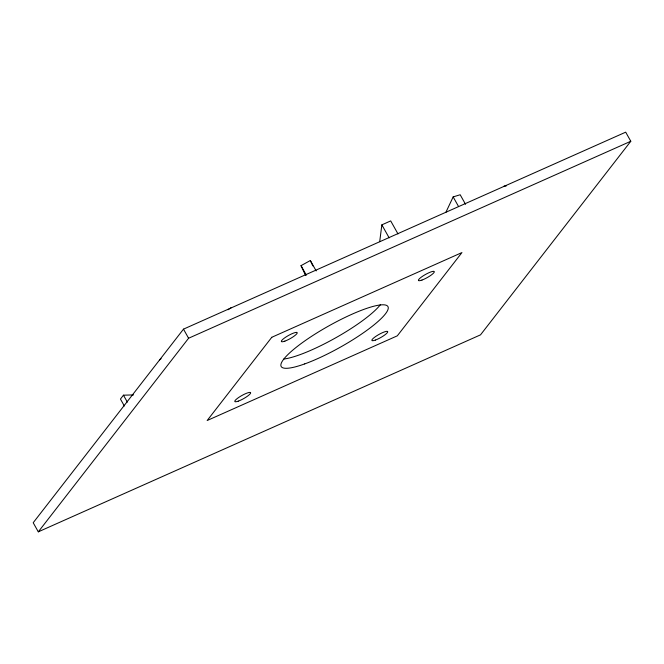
<?xml version="1.0" encoding="UTF-8"?>
<svg xmlns="http://www.w3.org/2000/svg" width="664" height="664" viewBox="0 0 664 664"><rect width="100%" height="100%" fill="white"/><g stroke="black" fill="none" stroke-linecap="round" stroke-linejoin="round"><path stroke-width="1" d="M379.7 241.654L381.858 224.855L390.698 220.913L397.993 233.919M445.868 212.355L453.155 196.909L460.177 194.751L465.53 204.288M133.539 394.906L123.462 395.188L120.45 399.056L124.342 405.994M183.488 329.145L33.2 522.734L38.304 531.831L480.512 334.855L630.8 141.266L625.696 132.169L183.488 329.145L188.593 338.242L38.304 531.831M159.551 359.929L161.086 358.651M227.984 309.764L231.338 307.556M305.573 275.46L301.016 265.65L310.337 260.529L316.18 270.929M188.593 338.242L630.8 141.266M504.076 186.069L506.134 186.044M453.155 196.909L458.509 206.446M381.858 224.855L389.154 237.853M301.016 265.65L306.37 275.178M123.462 395.188L127.347 402.118M310.337 260.529L312.827 265.882M380.298 304.801A61.212 12.101 -29.3 0 1 335.561 337.893A61.212 12.101 -29.3 0 1 283.818 359.033M271.792 337.279L207.168 420.519L397.313 335.826L461.936 252.577L271.792 337.279M304.701 363.913A61.212 12.101 -29.3 0 0 388.149 308.909A61.212 12.101 -29.3 0 0 310.818 336.822A61.212 12.101 -29.3 0 0 304.701 363.913M375.384 340.068A9.047 1.784 -29.3 0 0 387.726 331.942A9.047 1.784 -29.3 0 0 376.289 336.067A9.047 1.784 -29.3 0 0 375.384 340.068M238.301 401.131A9.047 1.784 -29.3 0 0 250.643 393.005A9.047 1.784 -29.3 0 0 239.206 397.13A9.047 1.784 -29.3 0 0 238.301 401.131M421.98 280.059A9.047 1.784 -29.3 0 0 434.314 271.925A9.047 1.784 -29.3 0 0 422.877 276.05A9.047 1.784 -29.3 0 0 421.98 280.059M284.889 341.122A9.047 1.784 -29.3 0 0 297.231 332.988A9.047 1.784 -29.3 0 0 285.794 337.113A9.047 1.784 -29.3 0 0 284.889 341.122"/></g></svg>
